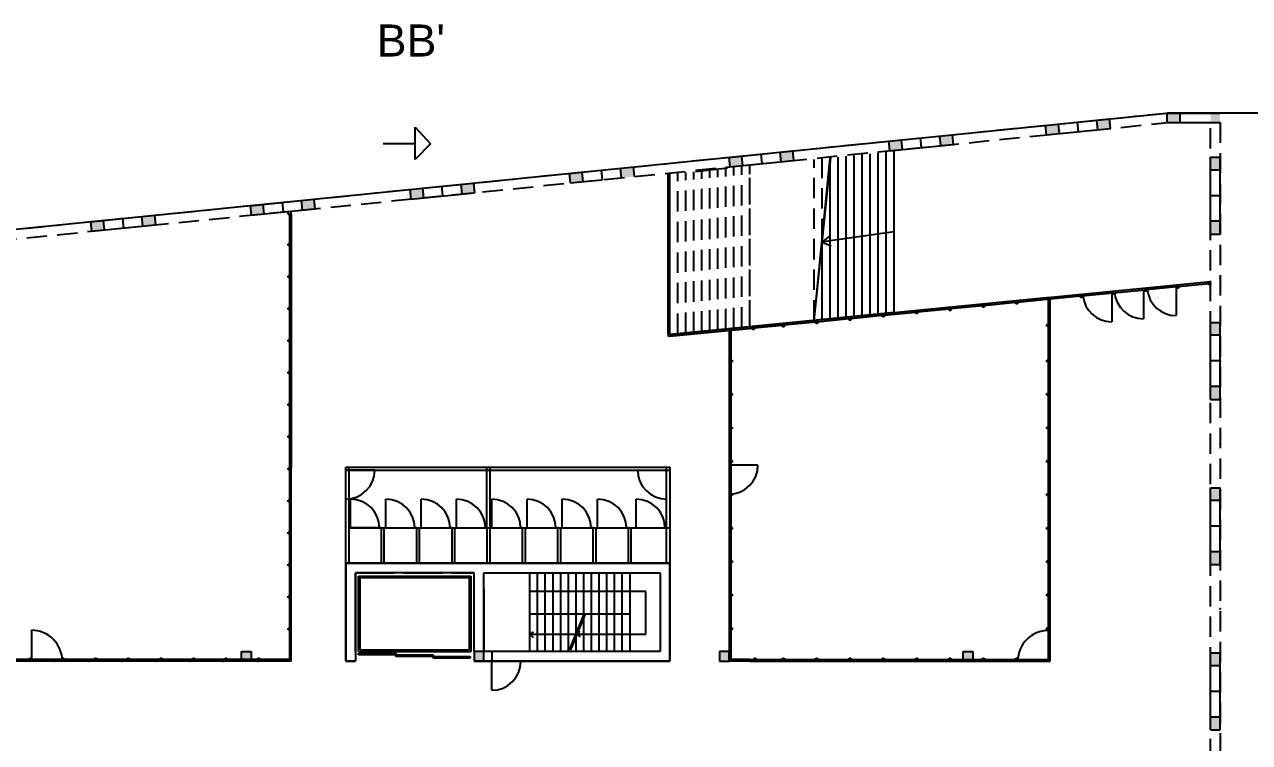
# Model space of a CAD drawing. Header units: millimetres. Extents: x -5657 to 14604, y -1609 to 2067.
# Drawn here: x 223.8 to 605.7, y 1688.6 to 1912.6 of the extents above; entities that cross this region are included whole.
import ezdxf

# ---------------------------------------------------------------- set-up
doc = ezdxf.new("R2010")
doc.units = ezdxf.units.MM
doc.linetypes.add('ACAD_ISO02W100', pattern=[15, 12, -3])
doc.linetypes.add('DASHED2', pattern=[9.525, 6.35, -3.175])
doc.layers.get('0').update_dxf_attribs({"color": 4})
doc.layers.add('laag 2.1', color=40, linetype='Continuous')
doc.layers.add('str palen', color=220, linetype='Continuous')
doc.styles.get("Standard").update_dxf_attribs({"font": 'arial.ttf'})

msp = doc.modelspace()

# ---------------------------------------------------------------- hatches: boundary and pattern name
at = {"layer": 'str palen', "linetype": 'Continuous', "transparency": 33554687}
h = msp.add_hatch(color=256, dxfattribs=at)
h.dxf.hatch_style = 1
h.paths.add_polyline_path([(15.57, 1828), (11.59, 1827.6), (11.9, 1824.62), (15.88, 1825.02)])
h.paths.add_polyline_path([(49.4, 1831.42), (45.42, 1831.02), (45.73, 1828.03), (49.71, 1828.44)])
h.paths.add_polyline_path([(65.32, 1833.03), (61.34, 1832.63), (61.65, 1829.64), (65.63, 1830.04)])
h.paths.add_polyline_path([(99.15, 1836.44), (95.17, 1836.04), (95.48, 1833.06), (99.46, 1833.46)])
h.paths.add_polyline_path([(115.07, 1838.05), (111.09, 1837.65), (111.4, 1834.67), (115.38, 1835.07)])
h.paths.add_polyline_path([(148.9, 1841.47), (144.92, 1841.07), (145.23, 1838.08), (149.21, 1838.48)])
h.paths.add_polyline_path([(164.82, 1843.07), (160.84, 1842.67), (161.14, 1839.69), (165.12, 1840.09)])
h.paths.add_polyline_path([(198.64, 1846.49), (194.66, 1846.09), (194.97, 1843.1), (198.95, 1843.51)])
h.paths.add_polyline_path([(214.56, 1848.1), (210.58, 1847.7), (210.89, 1844.71), (214.87, 1845.11)])
h.paths.add_polyline_path([(248.39, 1851.51), (244.41, 1851.11), (244.72, 1848.13), (248.7, 1848.53)])
h.paths.add_polyline_path([(264.31, 1853.12), (260.33, 1852.72), (260.64, 1849.74), (264.62, 1850.14)])
h.paths.add_polyline_path([(298.14, 1856.54), (294.16, 1856.14), (294.47, 1853.15), (298.45, 1853.55)])
h.paths.add_polyline_path([(314.06, 1858.15), (310.08, 1857.74), (310.39, 1854.76), (314.37, 1855.16)])
h.paths.add_polyline_path([(347.88, 1861.56), (343.9, 1861.16), (344.21, 1858.18), (348.19, 1858.58)])
h.paths.add_polyline_path([(363.8, 1863.17), (359.82, 1862.77), (360.13, 1859.78), (364.11, 1860.18)])
h.paths.add_polyline_path([(397.63, 1866.58), (393.65, 1866.18), (393.96, 1863.2), (397.94, 1863.6)])
h.paths.add_polyline_path([(413.55, 1868.19), (409.57, 1867.79), (409.88, 1864.81), (413.86, 1865.21)])
h.paths.add_polyline_path([(447.38, 1871.61), (443.4, 1871.21), (443.71, 1868.22), (447.69, 1868.62)])
h.paths.add_polyline_path([(463.3, 1873.22), (459.32, 1872.81), (459.63, 1869.83), (463.61, 1870.23)])
h.paths.add_polyline_path([(497.13, 1876.63), (493.15, 1876.23), (493.45, 1873.25), (497.43, 1873.65)])
h.paths.add_polyline_path([(513.04, 1878.24), (509.06, 1877.84), (509.37, 1874.85), (513.35, 1875.25)])
h.paths.add_polyline_path([(546.06, 1881.57), (542.08, 1881.17), (542.39, 1878.19), (546.37, 1878.59)])
h.paths.add_polyline_path([(561.98, 1883.18), (558, 1882.78), (558.31, 1879.79), (562.29, 1880.2)])
h.paths.add_polyline_path([(584, 1885), (580, 1885), (580, 1881.98), (580.3, 1882.02), (584, 1882.02)])
h.paths.add_polyline_path([(596.58, 1885), (593.58, 1885), (593.58, 1882.02), (596.58, 1882.02)])
h = msp.add_hatch(color=256, dxfattribs=at)
h.dxf.hatch_style = 1
h.paths.add_polyline_path([(596.58, 1593.48), (593.58, 1593.48), (593.58, 1589.48), (596.58, 1589.48)])
h.paths.add_polyline_path([(596.58, 1613.48), (593.58, 1613.48), (593.58, 1609.48), (596.58, 1609.48)])
h.paths.add_polyline_path([(596.58, 1645.03), (593.58, 1645.03), (593.58, 1641.03), (596.58, 1641.03)])
h.paths.add_polyline_path([(596.58, 1665.03), (593.58, 1665.03), (593.58, 1661.03), (596.58, 1661.03)])
h.paths.add_polyline_path([(596.58, 1696.58), (593.58, 1696.58), (593.58, 1692.58), (596.58, 1692.58)])
h.paths.add_polyline_path([(596.58, 1716.58), (593.58, 1716.58), (593.58, 1712.58), (596.58, 1712.58)])
h.paths.add_polyline_path([(596.58, 1748.13), (593.58, 1748.13), (593.58, 1744.13), (596.58, 1744.13)])
h.paths.add_polyline_path([(596.58, 1768.13), (593.58, 1768.13), (593.58, 1764.13), (596.58, 1764.13)])
h.paths.add_polyline_path([(596.58, 1799.68), (593.58, 1799.68), (593.58, 1795.68), (596.58, 1795.68)])
h.paths.add_polyline_path([(596.58, 1819.68), (593.58, 1819.68), (593.58, 1815.68), (596.58, 1815.68)])
h.paths.add_polyline_path([(596.58, 1851.23), (593.58, 1851.23), (593.58, 1847.23), (596.58, 1847.23)])
h.paths.add_polyline_path([(596.58, 1871.23), (593.58, 1871.23), (593.58, 1867.23), (596.58, 1867.23)])
h = msp.add_hatch(color=256, dxfattribs=at)
h.dxf.hatch_style = 1
h.paths.add_polyline_path([(136.07, 1717), (133.07, 1717), (133.07, 1714), (136.07, 1714)])
h.paths.add_polyline_path([(198.38, 1758.5), (195.38, 1758.5), (195.38, 1755.5), (198.38, 1755.5)])
h.paths.add_polyline_path([(214.5, 1717), (211.5, 1717), (211.5, 1714), (214.5, 1714)])
h.paths.add_polyline_path([(294.5, 1717), (291.5, 1717), (291.5, 1714), (294.5, 1714)])
h.paths.add_polyline_path([(367, 1717), (364, 1717), (364, 1714), (367, 1714)])
h.paths.add_polyline_path([(443.5, 1717), (440.5, 1717), (440.5, 1714), (443.5, 1714)])
h.paths.add_polyline_path([(519.5, 1717), (516.5, 1717), (516.5, 1714), (519.5, 1714)])

# ---------------------------------------------------------------- linework, layer by layer
at = {"linetype": 'Continuous'}
for p in [(5.62, 1827), (750, 1885)]:
    msp.add_line(p, (580, 1885), dxfattribs=at)
at = {"layer": 'laag 2.1', "linetype": 'Continuous'}
for p, q in [((480, 1821.3), (480, 1871.53)), ((482.5, 1821.54), (482.5, 1871.79)), ((485, 1821.79), (485, 1872.04)), ((487.5, 1822.03), (487.5, 1872.29)), ((490, 1822.28), (490, 1872.55)), ((492.5, 1822.52), (492.5, 1872.8)), ((495, 1822.77), (495, 1873.05)), ((443, 1867.79), (433.06, 1866.68)), ((470, 1820.32), (475, 1871.03)), ((470.03, 1820.32), (475.17, 1871.05)), ((475, 1820.81), (475, 1869.39)), ((477.5, 1821.05), (477.5, 1871.28)), ((424.5, 1815.91), (424.5, 1865.96)), ((425, 1815.91), (425, 1865.96)), ((306, 1853.46), (306, 1854.32)), ((306.5, 1853.46), (306, 1853.46)), ((306, 1853.46), (307, 1853.46)), ((307, 1853.46), (306, 1853.46)), ((306.5, 1844.23), (306.5, 1853.46)), ((307, 1714), (307, 1854.42)), ((307, 1853.46), (307, 1774.26)), ((472.5, 1844.7), (474.86, 1846.56)), ((475, 1845.1), (472.5, 1844.74)), ((472.5, 1844.74), (475.28, 1843.6)), ((472.5, 1820.56), (472.5, 1844.7)), ((495, 1847.91), (475, 1845.1)), ((306.07, 1843.73), (306.07, 1844.23)), ((306.07, 1844.23), (306.57, 1844.23)), ((306.57, 1843.73), (306.07, 1843.73)), ((306.5, 1844.23), (307, 1844.23)), ((306.5, 1843.73), (307, 1843.73)), ((306.5, 1834.24), (306.5, 1843.73)), ((306.07, 1833.74), (306.07, 1834.24)), ((306.07, 1834.24), (306.57, 1834.24)), ((306.57, 1833.74), (306.07, 1833.74)), ((306.5, 1834.24), (307, 1834.24)), ((306.5, 1833.74), (307, 1833.74)), ((306.5, 1824.25), (306.5, 1833.74)), ((533.43, 1826.54), (593.58, 1832.43)), ((563.08, 1828.97), (563.08, 1829.44)), ((563.58, 1828.97), (573.08, 1829.88)), ((563.58, 1828.97), (563.58, 1829.47)), ((572.64, 1829.84), (572.64, 1820.84)), ((573.08, 1829.93), (573.08, 1830.42)), ((573.08, 1829.43), (573.08, 1829.93)), ((573.58, 1829.43), (573.08, 1829.43)), ((573.58, 1829.93), (583.08, 1830.85)), ((573.58, 1829.93), (573.58, 1830.43)), ((573.58, 1829.93), (573.58, 1829.43)), ((582.84, 1830.83), (582.84, 1821.83)), ((583.08, 1830.9), (583.08, 1831.4)), ((583.08, 1830.4), (583.08, 1830.9)), ((583.58, 1830.4), (583.08, 1830.4)), ((583.58, 1830.9), (593.08, 1831.82)), ((583.58, 1830.9), (583.58, 1831.4)), ((583.58, 1830.9), (583.58, 1830.4)), ((593.08, 1831.87), (593.08, 1832.37)), ((593.08, 1831.37), (593.08, 1831.87)), ((593.58, 1831.37), (593.08, 1831.37)), ((593.58, 1831.87), (593.58, 1832.37)), ((593.58, 1831.87), (593.58, 1831.37)), ((425, 1815.91), (543.58, 1827.53)), ((495, 1822.77), (524.94, 1825.7)), ((523.03, 1825.01), (532.93, 1825.98)), ((532.93, 1825.99), (532.93, 1826.49)), ((532.93, 1825.49), (532.93, 1825.99)), ((533.43, 1826.03), (543.63, 1827.03)), ((533.43, 1825.99), (533.43, 1826.49)), ((533.43, 1825.99), (533.43, 1825.49)), ((543.08, 1819.05), (543.08, 1827.53)), ((543.58, 1827.03), (553.08, 1827.95)), ((543.58, 1714), (543.58, 1827.53)), ((553.08, 1828), (553.08, 1828.46)), ((553.08, 1827.5), (553.08, 1828)), ((553.58, 1827.5), (553.08, 1827.5)), ((553.58, 1828), (563.08, 1828.92)), ((553.58, 1828), (553.58, 1828.5)), ((553.58, 1828), (553.58, 1827.5)), ((562.78, 1828.89), (562.78, 1819.89)), ((563.08, 1828.47), (563.08, 1828.97)), ((563.58, 1828.47), (563.08, 1828.47)), ((563.58, 1828.97), (563.58, 1828.47)), ((306, 1823.75), (306, 1824.25)), ((306, 1824.25), (306.5, 1824.25)), ((306.5, 1823.75), (306, 1823.75)), ((306.5, 1824.25), (307, 1824.25)), ((306.5, 1823.75), (307, 1823.75)), ((306.5, 1814.27), (306.5, 1823.75)), ((495, 1822.77), (439, 1817.28)), ((481.44, 1820.94), (491.34, 1821.91)), ((491.34, 1821.91), (491.34, 1822.41)), ((491.34, 1821.41), (491.34, 1821.91)), ((491.84, 1821.96), (501.74, 1822.93)), ((491.84, 1821.91), (491.84, 1822.41)), ((491.84, 1821.91), (491.84, 1821.41)), ((501.74, 1822.93), (501.74, 1823.43)), ((501.74, 1822.43), (501.74, 1822.93)), ((502.24, 1822.43), (501.74, 1822.43)), ((502.24, 1822.98), (512.14, 1823.95)), ((502.24, 1823.43), (502.24, 1823.48)), ((502.24, 1822.93), (502.24, 1823.43)), ((502.24, 1822.93), (502.24, 1822.43)), ((512.14, 1823.95), (512.14, 1824.45)), ((512.14, 1823.45), (512.14, 1823.95)), ((512.64, 1823.45), (512.14, 1823.45)), ((512.64, 1823.99), (522.53, 1824.97)), ((512.64, 1824.45), (512.64, 1824.5)), ((512.64, 1823.95), (512.64, 1824.45)), ((512.64, 1823.95), (512.64, 1823.45)), ((522.53, 1824.97), (522.53, 1825.47)), ((522.53, 1824.47), (522.53, 1824.97)), ((523.03, 1824.47), (522.53, 1824.47)), ((523.03, 1825.47), (523.03, 1825.52)), ((523.03, 1824.97), (523.03, 1825.47)), ((523.03, 1824.97), (523.03, 1824.47)), ((533.43, 1825.49), (532.93, 1825.49)), ((425.05, 1815.41), (450.84, 1817.94)), ((450.84, 1817.94), (450.84, 1818.44)), ((450.84, 1817.44), (450.84, 1817.94)), ((451.34, 1817.99), (460.15, 1818.85)), ((451.34, 1817.94), (451.34, 1818.44)), ((451.34, 1817.94), (451.34, 1817.44)), ((460.15, 1818.85), (460.15, 1819.35)), ((460.15, 1818.35), (460.15, 1818.85)), ((460.65, 1818.35), (460.15, 1818.35)), ((460.65, 1818.9), (470.55, 1819.87)), ((460.65, 1818.85), (460.65, 1819.35)), ((460.65, 1818.85), (460.65, 1818.35)), ((470.55, 1819.87), (470.55, 1820.37)), ((470.55, 1819.37), (470.55, 1819.87)), ((471.05, 1819.37), (470.55, 1819.37)), ((471.05, 1819.92), (480.94, 1820.89)), ((471.05, 1820.37), (471.05, 1820.42)), ((471.05, 1819.87), (471.05, 1820.37)), ((471.05, 1819.87), (471.05, 1819.37)), ((480.94, 1820.89), (480.94, 1821.39)), ((480.94, 1820.39), (480.94, 1820.89)), ((481.44, 1820.39), (480.94, 1820.39)), ((481.44, 1820.89), (481.44, 1821.39)), ((481.44, 1820.89), (481.44, 1820.39)), ((491.84, 1821.41), (491.34, 1821.41)), ((542.58, 1818.55), (542.58, 1819.05)), ((542.58, 1819.05), (543.08, 1819.05)), ((543.08, 1818.55), (542.58, 1818.55)), ((543.08, 1819.05), (543.58, 1819.05)), ((543.08, 1818.55), (543.58, 1818.55)), ((543.08, 1807.92), (543.08, 1818.55)), ((306.07, 1813.77), (306.07, 1814.27)), ((306.07, 1814.27), (306.57, 1814.27)), ((306.5, 1814.27), (307, 1814.27)), ((424.5, 1815.91), (424.5, 1815.35)), ((425.05, 1815.41), (424.5, 1815.35)), ((439, 1817.28), (425, 1815.91)), ((443.5, 1817.72), (443.5, 1714)), ((444, 1817.77), (444, 1807.92)), ((451.34, 1817.44), (450.84, 1817.44)), ((306.57, 1813.77), (306.07, 1813.77)), ((306.5, 1813.77), (307, 1813.77)), ((306.5, 1804.26), (306.5, 1813.77)), ((444, 1807.92), (443.5, 1807.92)), ((444, 1807.42), (443.5, 1807.42)), ((444, 1807.92), (444.5, 1807.92)), ((444.5, 1807.42), (444, 1807.42)), ((444, 1807.42), (444, 1797.49)), ((444.5, 1807.92), (444.5, 1807.42)), ((542.58, 1807.42), (542.58, 1807.92)), ((542.58, 1807.92), (543.08, 1807.92)), ((543.08, 1807.42), (542.58, 1807.42)), ((543.08, 1807.92), (543.58, 1807.92)), ((543.08, 1807.42), (543.58, 1807.42)), ((543.08, 1797.49), (543.08, 1807.42)), ((306.07, 1803.76), (306.07, 1804.26)), ((306.07, 1804.26), (306.57, 1804.26)), ((306.57, 1803.76), (306.07, 1803.76)), ((306.5, 1804.26), (307, 1804.26)), ((306.5, 1803.76), (307, 1803.76)), ((306.5, 1794.26), (306.5, 1803.76)), ((444, 1797.49), (443.5, 1797.49)), ((444, 1796.99), (443.5, 1796.99)), ((444, 1797.49), (444.5, 1797.49)), ((444.5, 1796.99), (444, 1796.99)), ((444, 1796.99), (444, 1787.05)), ((444.5, 1797.49), (444.5, 1796.99)), ((542.58, 1796.99), (542.58, 1797.49)), ((542.58, 1797.49), (543.08, 1797.49)), ((543.08, 1796.99), (542.58, 1796.99)), ((543.08, 1797.49), (543.58, 1797.49)), ((543.08, 1796.99), (543.58, 1796.99)), ((543.08, 1787.05), (543.08, 1796.99)), ((306.07, 1793.76), (306.07, 1794.26)), ((306.07, 1794.26), (306.57, 1794.26)), ((306.57, 1793.76), (306.07, 1793.76)), ((306.5, 1794.26), (307, 1794.26)), ((306.5, 1793.76), (307, 1793.76)), ((306.5, 1784.26), (306.5, 1793.76)), ((306.07, 1783.76), (306.07, 1784.26)), ((306.07, 1784.26), (306.57, 1784.26)), ((306.57, 1783.76), (306.07, 1783.76)), ((306.5, 1784.26), (307, 1784.26)), ((306.5, 1783.76), (307, 1783.76)), ((306.5, 1774.26), (306.5, 1783.76)), ((444, 1787.05), (443.5, 1787.05)), ((444, 1786.55), (443.5, 1786.55)), ((444, 1787.05), (444.5, 1787.05)), ((444.5, 1786.55), (444, 1786.55)), ((444, 1786.55), (444, 1776.61)), ((444.5, 1787.05), (444.5, 1786.55)), ((542.58, 1786.55), (542.58, 1787.05)), ((542.58, 1787.05), (543.08, 1787.05)), ((543.08, 1786.55), (542.58, 1786.55)), ((543.08, 1787.05), (543.58, 1787.05)), ((543.08, 1786.55), (543.58, 1786.55)), ((543.08, 1776.61), (543.08, 1786.55)), ((444, 1776.61), (443.5, 1776.61)), ((444, 1776.11), (443.5, 1776.11)), ((444, 1776.61), (444.5, 1776.61)), ((444.5, 1776.11), (444, 1776.11)), ((444, 1776.11), (444, 1766.18)), ((444.5, 1776.61), (444.5, 1776.11)), ((542.58, 1776.11), (542.58, 1776.61)), ((542.58, 1776.61), (543.08, 1776.61)), ((543.08, 1776.11), (542.58, 1776.11)), ((543.08, 1776.61), (543.58, 1776.61)), ((543.08, 1776.11), (543.58, 1776.11)), ((543.08, 1766.18), (543.08, 1776.11)), ((306.07, 1773.76), (306.07, 1774.26)), ((306.07, 1774.26), (306.57, 1774.26)), ((306.57, 1773.76), (306.07, 1773.76)), ((306.5, 1774.26), (307, 1774.26)), ((306.5, 1773.76), (307, 1773.76)), ((306.5, 1764.25), (306.5, 1773.76)), ((324, 1744.58), (324, 1774.58)), ((324, 1774.58), (425, 1774.58)), ((324, 1773.58), (425, 1773.58)), ((333, 1773.58), (324, 1773.58)), ((325, 1744.58), (325, 1774.58)), ((326.36, 1774.58), (335.36, 1774.58)), ((368, 1755.58), (368, 1774.58)), ((369, 1755.58), (369, 1774.58)), ((415, 1773.58), (424, 1773.58)), ((424, 1744.58), (424, 1774.58)), ((425, 1774.58), (425, 1744.58)), ((452.5, 1775.18), (444, 1775.18)), ((325.5, 1755.58), (325.5, 1764.58)), ((336.5, 1755.58), (336.5, 1764.58)), ((347.5, 1755.58), (347.5, 1764.58)), ((358.5, 1755.58), (358.5, 1764.58)), ((369.5, 1755.58), (369.5, 1764.58)), ((380.5, 1755.58), (380.5, 1764.58)), ((391.5, 1755.58), (391.5, 1764.58)), ((402.5, 1755.58), (402.5, 1764.58)), ((414.5, 1755.58), (414.5, 1764.58)), ((444, 1766.18), (443.5, 1766.18)), ((444, 1765.68), (443.5, 1765.68)), ((444, 1766.18), (444.5, 1766.18)), ((444.5, 1765.68), (444, 1765.68)), ((444, 1765.68), (444, 1755.74)), ((444.5, 1766.18), (444.5, 1765.68)), ((542.58, 1765.68), (542.58, 1766.18)), ((542.58, 1766.18), (543.08, 1766.18)), ((543.08, 1765.68), (542.58, 1765.68)), ((543.08, 1766.18), (543.58, 1766.18)), ((543.08, 1765.68), (543.58, 1765.68)), ((543.08, 1755.74), (543.08, 1765.68)), ((306, 1763.75), (306, 1764.25)), ((306, 1764.25), (306.5, 1764.25)), ((306.5, 1763.75), (306, 1763.75)), ((306.5, 1764.25), (307, 1764.25)), ((306.5, 1763.75), (307, 1763.75)), ((306.5, 1754.25), (306.5, 1763.75)), ((306.07, 1753.75), (306.07, 1754.25)), ((306.07, 1754.25), (306.57, 1754.25)), ((306.57, 1753.75), (306.07, 1753.75)), ((306.5, 1754.25), (307, 1754.25)), ((306.5, 1753.75), (307, 1753.75)), ((306.5, 1744.25), (306.5, 1753.75)), ((324, 1744.58), (324, 1755.58)), ((325, 1755.58), (425, 1755.58)), ((325, 1755.58), (335, 1755.58)), ((334.5, 1755.58), (325.5, 1755.58)), ((335, 1755.58), (334.5, 1755.58)), ((335, 1755.58), (335, 1744.58)), ((336, 1744.58), (336, 1755.58)), ((346, 1755.58), (345.5, 1755.58)), ((346, 1755.58), (346, 1744.58)), ((347, 1744.58), (347, 1755.58)), ((357, 1755.58), (356.5, 1755.58)), ((357, 1755.58), (357, 1744.58)), ((358, 1744.58), (358, 1755.58)), ((368, 1755.58), (367.5, 1755.58)), ((368, 1755.58), (368, 1744.58)), ((369, 1744.58), (369, 1755.58)), ((379, 1755.58), (378.5, 1755.58)), ((379, 1755.58), (379, 1744.58)), ((380, 1744.58), (380, 1755.58)), ((390, 1755.58), (389.5, 1755.58)), ((390, 1755.58), (390, 1744.58)), ((391, 1744.58), (391, 1755.58)), ((401, 1755.58), (400.5, 1755.58)), ((401, 1755.58), (401, 1744.58)), ((402, 1744.58), (402, 1755.58)), ((412, 1755.58), (411.5, 1755.58)), ((412, 1755.58), (412, 1744.58)), ((413, 1744.58), (413, 1755.58)), ((424, 1755.58), (423.5, 1755.58)), ((444, 1755.74), (443.5, 1755.74)), ((444, 1755.24), (443.5, 1755.24)), ((444, 1755.74), (444.5, 1755.74)), ((444.5, 1755.24), (444, 1755.24)), ((444, 1755.24), (444, 1745.31)), ((444.5, 1755.74), (444.5, 1755.24)), ((542.58, 1755.24), (542.58, 1755.74)), ((542.58, 1755.74), (543.08, 1755.74)), ((543.08, 1755.24), (542.58, 1755.24)), ((543.08, 1755.74), (543.58, 1755.74)), ((543.08, 1755.24), (543.58, 1755.24)), ((543.08, 1745.31), (543.08, 1755.24)), ((306.07, 1743.75), (306.07, 1744.25)), ((306.07, 1744.25), (306.57, 1744.25)), ((306.57, 1743.75), (306.07, 1743.75)), ((306.5, 1744.25), (307, 1744.25)), ((306.5, 1743.75), (307, 1743.75)), ((306.5, 1734.25), (306.5, 1743.75)), ((324, 1717), (324, 1744.58)), ((324, 1741.58), (324, 1744.58)), ((324, 1744.58), (425, 1744.58)), ((324, 1744.58), (324, 1714)), ((425, 1744.58), (324, 1744.58)), ((327, 1744.58), (328, 1744.58)), ((327, 1736.58), (327, 1741.58)), ((327, 1736.58), (327, 1741.58)), ((364, 1741.58), (327, 1741.58)), ((327, 1741.58), (327, 1717)), ((337, 1744.58), (338, 1744.58)), ((364, 1717), (364, 1741.58)), ((364, 1717), (364, 1741.58)), ((364, 1717), (364, 1741.58)), ((364, 1717), (364, 1741.58)), ((367, 1736.58), (367, 1741.58)), ((367, 1717), (367, 1741.58)), ((367, 1717), (367, 1741.58)), ((367, 1717), (367, 1741.58)), ((367, 1741.58), (367, 1741.58)), ((367, 1741.58), (422, 1741.58)), ((381.4, 1717), (381.4, 1741.58)), ((383.8, 1717), (383.8, 1741.58)), ((386.2, 1717), (386.2, 1741.58)), ((388.6, 1717), (388.6, 1741.58)), ((391, 1717), (391, 1741.58)), ((393.4, 1717), (393.4, 1741.58)), ((395.8, 1717), (395.8, 1741.58)), ((398.2, 1717), (398.2, 1741.58)), ((400.6, 1717), (400.6, 1741.58)), ((403, 1717), (403, 1741.58)), ((405.4, 1717), (405.4, 1741.58)), ((407.8, 1717), (407.8, 1741.58)), ((410.2, 1717), (410.2, 1741.58)), ((412.6, 1717), (412.6, 1741.58)), ((422, 1741.58), (422, 1717)), ((425, 1744.58), (425, 1717)), ((425, 1714), (425, 1744.58)), ((425, 1741.58), (425, 1717)), ((444, 1745.31), (443.5, 1745.31)), ((444, 1744.81), (443.5, 1744.81)), ((444, 1745.31), (444.5, 1745.31)), ((444.5, 1744.81), (444, 1744.81)), ((444, 1744.81), (444, 1734.87)), ((444.5, 1745.31), (444.5, 1744.81)), ((542.58, 1744.81), (542.58, 1745.31)), ((542.58, 1745.31), (543.08, 1745.31)), ((543.08, 1744.81), (542.58, 1744.81)), ((543.08, 1745.31), (543.58, 1745.31)), ((543.08, 1744.81), (543.58, 1744.81)), ((543.08, 1734.87), (543.08, 1744.81)), ((328, 1717), (328, 1740.58)), ((328, 1740.58), (363, 1740.58)), ((328.5, 1717.5), (328.5, 1740.08)), ((328.5, 1740.08), (362.5, 1740.08)), ((362.5, 1740.08), (362.5, 1717.5)), ((363, 1740.58), (363, 1717)), ((306.07, 1733.75), (306.07, 1734.25)), ((306.07, 1734.25), (306.57, 1734.25)), ((306.5, 1734.25), (307, 1734.25)), ((327, 1717), (327, 1736.58)), ((327, 1717), (327, 1736.58)), ((367, 1736.58), (367, 1717)), ((417.52, 1735.75), (381.4, 1735.75)), ((417.52, 1722.4), (417.52, 1735.75)), ((444, 1734.87), (443.5, 1734.87)), ((444, 1734.37), (443.5, 1734.37)), ((444, 1734.87), (444.5, 1734.87)), ((444.5, 1734.37), (444, 1734.37)), ((444, 1734.37), (444, 1724.44)), ((444.5, 1734.87), (444.5, 1734.37)), ((542.58, 1734.37), (542.58, 1734.87)), ((542.58, 1734.87), (543.08, 1734.87)), ((543.08, 1734.37), (542.58, 1734.37)), ((543.08, 1734.87), (543.58, 1734.87)), ((543.08, 1734.37), (543.58, 1734.37)), ((543.08, 1724.44), (543.08, 1734.37)), ((306.57, 1733.75), (306.07, 1733.75)), ((306.5, 1733.75), (307, 1733.75)), ((306.5, 1724.25), (306.5, 1733.75)), ((412.6, 1728.63), (381.4, 1728.63)), ((425, 1717), (425, 1728.63)), ((225.96, 1723.66), (225.96, 1715)), ((306, 1723.75), (306, 1724.25)), ((306, 1724.25), (306.5, 1724.25)), ((306.5, 1723.75), (306, 1723.75)), ((306.43, 1724.25), (307, 1724.25)), ((306.43, 1723.75), (307, 1723.75)), ((306.5, 1714.5), (306.5, 1723.75)), ((382.38, 1723.2), (381.4, 1722.4)), ((396.07, 1722.4), (396.92, 1723.25)), ((396.92, 1723.25), (396.07, 1722.4)), ((444, 1724.44), (443.5, 1724.44)), ((444, 1723.94), (443.5, 1723.94)), ((444, 1724.44), (444.5, 1724.44)), ((444.5, 1723.94), (444, 1723.94)), ((444, 1723.94), (444, 1714)), ((444.5, 1724.44), (444.5, 1723.94)), ((542.58, 1723.94), (542.58, 1724.44)), ((542.58, 1724.44), (543.08, 1724.44)), ((543.08, 1723.94), (542.58, 1723.94)), ((543.08, 1724.44), (543.58, 1724.44)), ((543.08, 1714), (543.08, 1723.94)), ((543.08, 1723.94), (543.58, 1723.94)), ((543.08, 1714), (543.08, 1723.6)), ((381.4, 1722.4), (417.52, 1722.4)), ((381.4, 1722.4), (382.36, 1721.41)), ((396.07, 1722.4), (397.02, 1721.62)), ((225.46, 1714.5), (225.46, 1715)), ((225.46, 1715), (225.96, 1715)), ((225.96, 1715), (225.96, 1714.5)), ((235.62, 1714.5), (235.62, 1715)), ((235.62, 1715), (236.12, 1715)), ((236.12, 1715), (236.12, 1714.5)), ((245.79, 1714.5), (245.79, 1715)), ((245.79, 1715), (246.29, 1715)), ((246.29, 1715), (246.29, 1714.5)), ((255.95, 1714.5), (255.95, 1715)), ((255.95, 1715), (256.45, 1715)), ((256.45, 1715), (256.45, 1714.5)), ((266.11, 1714.5), (266.11, 1715)), ((266.11, 1715), (266.61, 1715)), ((266.61, 1715), (266.61, 1714.5)), ((276.27, 1714.5), (276.27, 1715)), ((276.27, 1715), (276.77, 1715)), ((276.77, 1715), (276.77, 1714.5)), ((286.43, 1714.5), (286.43, 1715)), ((286.43, 1715), (286.93, 1715)), ((286.93, 1715), (286.93, 1714.5)), ((296.59, 1714.5), (296.59, 1715)), ((296.59, 1715), (297.09, 1715)), ((297.09, 1715), (297.09, 1714.5)), ((324, 1714), (324, 1717)), ((327, 1717), (327, 1714)), ((328, 1717), (363, 1717)), ((328, 1716.5), (339.6, 1716.5)), ((328, 1716), (328, 1716.5)), ((339.6, 1716), (328, 1716)), ((328.5, 1717.5), (362.5, 1717.5)), ((339.6, 1716.5), (339.6, 1716)), ((339.6, 1716), (351.2, 1716)), ((339.6, 1715.5), (339.6, 1716)), ((351.2, 1715.5), (339.6, 1715.5)), ((351.2, 1716), (351.2, 1715.5)), ((351.2, 1715.5), (362.8, 1715.5)), ((351.2, 1715), (351.2, 1715.5)), ((362.8, 1715), (351.2, 1715)), ((362.8, 1715.5), (362.8, 1715)), ((364, 1717), (364, 1714)), ((422, 1717), (367, 1717)), ((369.52, 1717), (369.52, 1713.92)), ((425, 1717), (425, 1714)), ((451.34, 1714.5), (451.34, 1715)), ((451.34, 1715), (451.84, 1715)), ((451.84, 1715), (451.84, 1714.5)), ((460.15, 1714.5), (460.15, 1715)), ((460.15, 1715), (460.65, 1715)), ((460.65, 1715), (460.65, 1714.5)), ((470.55, 1714.5), (470.55, 1715)), ((470.55, 1715), (471.05, 1715)), ((471.05, 1715), (471.05, 1714.5)), ((480.94, 1714.5), (480.94, 1715)), ((480.94, 1715), (481.44, 1715)), ((481.44, 1715), (481.44, 1714.5)), ((491.34, 1714.5), (491.34, 1715)), ((491.34, 1715), (491.84, 1715)), ((491.84, 1715), (491.84, 1714.5)), ((501.74, 1714.5), (501.74, 1715)), ((501.74, 1715), (502.24, 1715)), ((502.24, 1715), (502.24, 1714.5)), ((512.14, 1714.5), (512.14, 1715)), ((512.14, 1715), (512.64, 1715)), ((512.64, 1715), (512.64, 1714.5)), ((522.53, 1714.5), (522.53, 1715)), ((522.53, 1715), (523.03, 1715)), ((523.03, 1715), (523.03, 1714.5)), ((532.93, 1714.5), (532.93, 1715)), ((532.93, 1715), (533.43, 1715)), ((533.43, 1715), (533.43, 1714.5)), ((307, 1714), (211.94, 1714)), ((225.46, 1714.5), (215.55, 1714.5)), ((225.46, 1714.5), (225.46, 1714)), ((225.96, 1714.5), (225.96, 1714)), ((235.62, 1714.5), (225.96, 1714.5)), ((235.62, 1714.5), (235.62, 1714)), ((236.12, 1714.5), (236.12, 1714)), ((245.79, 1714.5), (236.12, 1714.5)), ((245.79, 1714.5), (245.79, 1714)), ((246.29, 1714.5), (246.29, 1714)), ((255.95, 1714.5), (246.29, 1714.5)), ((255.95, 1714.5), (255.95, 1714)), ((256.45, 1714.5), (256.45, 1714)), ((266.11, 1714.5), (256.45, 1714.5)), ((266.11, 1714.5), (266.11, 1714)), ((266.61, 1714.5), (266.61, 1714)), ((276.27, 1714.5), (266.61, 1714.5)), ((276.27, 1714.5), (276.27, 1714)), ((276.77, 1714.5), (276.77, 1714)), ((286.43, 1714.5), (276.77, 1714.5)), ((286.43, 1714.5), (286.43, 1714)), ((286.93, 1714.5), (286.93, 1714)), ((296.59, 1714.5), (286.93, 1714.5)), ((296.59, 1714.5), (296.59, 1714)), ((306.5, 1714.5), (297.09, 1714.5)), ((297.09, 1714.5), (297.09, 1714)), ((306.5, 1714), (306.5, 1714.5)), ((306.5, 1714.5), (307, 1714.5)), ((307, 1714), (307, 1714.5)), ((327, 1714), (324, 1714)), ((324, 1714), (327, 1714)), ((425, 1714), (364, 1714)), ((364, 1714), (425, 1714)), ((369.52, 1704.92), (369.52, 1713.92)), ((450, 1714.5), (443.5, 1714.5)), ((450, 1714), (443.5, 1714)), ((450, 1714.5), (451.34, 1714.5)), ((450, 1714), (543.58, 1714)), ((451.34, 1714.5), (451.34, 1714)), ((451.84, 1714.5), (451.84, 1714)), ((451.84, 1714.5), (460.15, 1714.5)), ((460.15, 1714.5), (460.15, 1714)), ((460.65, 1714.5), (460.65, 1714)), ((460.65, 1714.5), (470.55, 1714.5)), ((470.55, 1714.5), (470.55, 1714)), ((471.05, 1714.5), (471.05, 1714)), ((471.05, 1714.5), (480.94, 1714.5)), ((480.94, 1714.5), (480.94, 1714)), ((481.44, 1714.5), (481.44, 1714)), ((481.44, 1714.5), (491.34, 1714.5)), ((491.34, 1714.5), (491.34, 1714)), ((491.84, 1714.5), (491.84, 1714)), ((491.84, 1714.5), (501.74, 1714.5)), ((501.74, 1714.5), (501.74, 1714)), ((502.24, 1714.5), (502.24, 1714)), ((502.24, 1714.5), (512.14, 1714.5)), ((512.14, 1714.5), (512.14, 1714)), ((512.64, 1714.5), (512.64, 1714)), ((512.64, 1714.5), (522.53, 1714.5)), ((522.53, 1714.5), (522.53, 1714)), ((523.03, 1714.5), (523.03, 1714)), ((523.03, 1714.5), (532.93, 1714.5)), ((532.93, 1714.5), (532.93, 1714)), ((533.43, 1714.5), (533.43, 1714)), ((533.43, 1714.5), (543.58, 1714.5))]:
    msp.add_line(p, q, dxfattribs=at)
at = {"layer": 'laag 2.1', "linetype": 'DASHED2'}
for p, q in [((442.5, 1817.62), (442.5, 1867.74)), ((445, 1817.87), (445, 1867.99)), ((447.5, 1818.11), (447.5, 1868.24)), ((450, 1820.32), (450, 1868.5)), ((450, 1818.36), (450, 1868.5)), ((470, 1820.32), (470, 1870.52)), ((472.5, 1845.67), (472.5, 1870.78)), ((427.5, 1816.15), (427.5, 1866.22)), ((430, 1816.4), (430, 1866.47)), ((432.5, 1816.64), (432.5, 1866.72)), ((435, 1816.89), (435, 1866.98)), ((437.5, 1817.13), (437.5, 1867.23)), ((440, 1817.38), (440, 1867.48))]:
    msp.add_line(p, q, dxfattribs=at)
at = {"layer": 'laag 2.1', "linetype": 'ACAD_ISO02W100'}
for p, q in [((327, 1741.58), (364, 1741.58)), ((398.2, 1728.63), (393.4, 1717)), ((398.64, 1728.63), (393.84, 1717))]:
    msp.add_line(p, q, dxfattribs=at)
at = {"layer": 'laag 2.1', "linetype": 'Continuous'}
for centre, radius, start, end in [((582.84, 1830.83), 9, 185.5307, 270), ((562.78, 1828.89), 9, 185.5307, 270), ((572.64, 1829.84), 9, 185.5307, 270), ((324, 1773.58), 9, 270, 0), ((424, 1773.58), 9, 180, 270), ((443.5, 1775.18), 9, 270, 0), ((325.5, 1755.58), 9, 0, 90), ((336.5, 1755.58), 9, 0, 90), ((347.5, 1755.58), 9, 0, 90), ((358.5, 1755.58), 9, 0, 90), ((369.5, 1755.58), 9, 0, 90), ((380.5, 1755.58), 9, 0, 90), ((391.5, 1755.58), 9, 0, 90), ((402.5, 1755.58), 9, 0, 90), ((414.5, 1755.58), 9, 0, 90), ((225.96, 1714), 9.66, 0, 90), ((543.08, 1714), 9.6, 90, 180), ((369.52, 1713.92), 9, 270, 0)]:
    msp.add_arc(centre, radius, start, end, dxfattribs=at)
for p in [(306.5, 1844.01), (306.5, 1834.01), (573.58, 1829.93), (583.58, 1830.9), (553.58, 1828), (563.58, 1828.97), (306.5, 1824.01), (306.5, 1814.01), (444, 1807.92), (306.5, 1804.01), (444, 1797.49), (306.5, 1794.01), (306.5, 1784.01), (444, 1787.05), (444, 1776.61), (306.5, 1774), (444, 1766.18), (306.5, 1764), (306.5, 1754), (444, 1755.74), (306.5, 1744), (444, 1745.31), (306.5, 1734), (444, 1734.87), (306.5, 1724), (444, 1724.44), (225.71, 1714.5), (233.06, 1714), (235.87, 1714.5), (243.62, 1714), (246.04, 1714.5), (254.19, 1714), (256.2, 1714.5), (264.75, 1714), (266.36, 1714.5), (275.31, 1714), (276.52, 1714.5), (285.88, 1714), (286.68, 1714.5), (296.44, 1714), (296.84, 1714.5), (460.4, 1714.5), (470.79, 1714.5), (481.19, 1714.5), (491.59, 1714.5), (501.99, 1714.5), (512.38, 1714.5), (522.78, 1714.5), (533.18, 1714.5)]:
    msp.add_point(p, dxfattribs=at)
at = {"layer": 'str palen', "linetype": 'DASHED2'}
for p, q in [((5.62, 1827), (580, 1885)), ((6.54, 1824.08), (580.3, 1882.02)), ((593.58, 1578.7), (593.58, 1882.02)), ((596.58, 1882.02), (596.58, 1578.7))]:
    msp.add_line(p, q, dxfattribs=at)
at = {"layer": 'str palen', "linetype": 'Continuous'}
for p, q in [((542.08, 1881.16), (561.97, 1883.22)), ((561.97, 1883.22), (562.29, 1880.21)), ((580, 1885), (596.58, 1885)), ((580, 1885), (580, 1881.98)), ((580, 1885), (584, 1885)), ((584, 1885), (584, 1882.02)), ((542.08, 1881.16), (542.39, 1878.2)), ((542.39, 1878.2), (562.29, 1880.21)), ((546.06, 1881.57), (546.37, 1878.6)), ((552.03, 1882.19), (552.34, 1879.2)), ((557.99, 1882.81), (558.31, 1879.81)), ((580.3, 1882.02), (596.58, 1882.02)), ((493.15, 1876.19), (513.04, 1878.24)), ((493.15, 1876.19), (493.46, 1873.23)), ((493.46, 1873.23), (513.35, 1875.24)), ((497.13, 1876.6), (497.44, 1873.63)), ((503.1, 1877.22), (503.41, 1874.24)), ((509.06, 1877.84), (509.38, 1874.84)), ((513.04, 1878.25), (513.35, 1875.24)), ((443.4, 1871.18), (463.29, 1873.24)), ((447.38, 1871.59), (447.69, 1868.62)), ((453.35, 1872.21), (453.66, 1869.23)), ((459.32, 1872.83), (459.63, 1869.83)), ((463.29, 1873.24), (463.61, 1870.23)), ((409.57, 1867.81), (409.88, 1864.81)), ((413.55, 1868.22), (413.86, 1865.21)), ((443.4, 1871.18), (443.71, 1868.22)), ((443.71, 1868.22), (463.61, 1870.23)), ((593.58, 1871.23), (596.58, 1871.23)), ((593.58, 1847.23), (593.58, 1871.23)), ((596.58, 1847.23), (596.58, 1871.23)), ((393.65, 1866.16), (403.6, 1867.19)), ((393.65, 1866.16), (393.96, 1863.2)), ((393.96, 1863.2), (403.91, 1864.2)), ((397.63, 1866.57), (397.94, 1863.6)), ((403.6, 1867.19), (403.91, 1864.2)), ((596.58, 1867.23), (593.58, 1867.23)), ((343.91, 1861.12), (363.8, 1863.18)), ((343.91, 1861.12), (344.22, 1858.16)), ((344.22, 1858.16), (364.11, 1860.17)), ((347.89, 1861.53), (348.19, 1858.56)), ((353.86, 1862.15), (354.16, 1859.17)), ((359.82, 1862.77), (360.13, 1859.77)), ((363.8, 1863.18), (364.11, 1860.17)), ((294.16, 1856.11), (314.06, 1858.15)), ((298.14, 1856.52), (298.45, 1853.55)), ((304.11, 1857.14), (304.42, 1854.16)), ((310.08, 1857.76), (310.39, 1854.76)), ((314.05, 1858.17), (314.37, 1855.16)), ((596.58, 1859.23), (593.58, 1859.23)), ((244.41, 1851.09), (264.31, 1853.12)), ((260.33, 1852.74), (260.64, 1849.74)), ((264.31, 1853.15), (264.62, 1850.14)), ((294.16, 1856.11), (294.47, 1853.15)), ((294.47, 1853.15), (314.37, 1855.16)), ((244.41, 1851.09), (244.72, 1848.13)), ((244.72, 1848.13), (264.62, 1850.14)), ((248.39, 1851.5), (248.7, 1848.53)), ((254.36, 1852.12), (254.67, 1849.13)), ((596.58, 1851.23), (593.58, 1851.23)), ((593.58, 1847.23), (596.58, 1847.23)), ((593.58, 1819.68), (596.58, 1819.68)), ((593.58, 1795.68), (593.58, 1819.68)), ((596.58, 1795.68), (596.58, 1819.68)), ((596.58, 1815.68), (593.58, 1815.68)), ((596.58, 1807.68), (593.58, 1807.68)), ((596.58, 1799.68), (593.58, 1799.68)), ((593.58, 1795.68), (596.58, 1795.68)), ((593.58, 1768.13), (596.58, 1768.13)), ((593.58, 1744.13), (593.58, 1768.13)), ((596.58, 1744.13), (596.58, 1768.13)), ((596.58, 1764.13), (593.58, 1764.13)), ((596.58, 1756.13), (593.58, 1756.13)), ((596.58, 1748.13), (593.58, 1748.13)), ((593.58, 1744.13), (596.58, 1744.13)), ((291.5, 1717), (294.5, 1717)), ((291.5, 1714), (291.5, 1717)), ((294.5, 1717), (294.5, 1714)), ((367, 1717), (364, 1717)), ((364, 1717), (364, 1714)), ((367, 1714), (367, 1717)), ((443.5, 1717), (440.5, 1717)), ((440.5, 1717), (440.5, 1714)), ((443.5, 1714), (443.5, 1717)), ((516.5, 1717), (519.5, 1717)), ((516.5, 1714), (516.5, 1717)), ((519.5, 1717), (519.5, 1714)), ((593.58, 1716.58), (596.58, 1716.58)), ((593.58, 1692.58), (593.58, 1716.58)), ((596.58, 1692.58), (596.58, 1716.58)), ((294.5, 1714), (291.5, 1714)), ((364, 1714), (367, 1714)), ((440.5, 1714), (443.5, 1714)), ((519.5, 1714), (516.5, 1714)), ((596.58, 1712.58), (593.58, 1712.58)), ((596.58, 1704.58), (593.58, 1704.58)), ((596.58, 1696.58), (593.58, 1696.58)), ((593.58, 1692.58), (596.58, 1692.58))]:
    msp.add_line(p, q, dxfattribs=at)
at = {"layer": 'str palen', "linetype": 'ACAD_ISO02W100'}
for p, q in [((345.62, 1875.56), (345.62, 1880.56)), ((345.62, 1880.56), (350.41, 1875.4)), ((335.62, 1875.56), (345.62, 1875.56)), ((345.62, 1870.56), (345.62, 1875.56)), ((350.41, 1875.4), (345.62, 1870.56))]:
    msp.add_line(p, q, dxfattribs=at)
at = {"layer": 'str palen', "linetype": 'Continuous'}
for p in [(596.58, 1859.23), (596.58, 1833.45), (596.58, 1833.45), (596.58, 1807.68), (596.58, 1781.9), (596.58, 1781.9), (596.58, 1756.13), (596.58, 1730.35), (596.58, 1730.35), (596.58, 1704.58)]:
    msp.add_point(p, dxfattribs=at)

# ---------------------------------------------------------------- texts
at = {"layer": 'str palen', "linetype": 'ACAD_ISO02W100', "insert": (333.61, 1912.64), "char_height": 10, "attachment_point": 1}
msp.add_mtext_dynamic_manual_height_columns("BB'", width=43.2438, gutter_width=12.5, heights=[0], dxfattribs=at)

doc.saveas('drawing.dxf')
